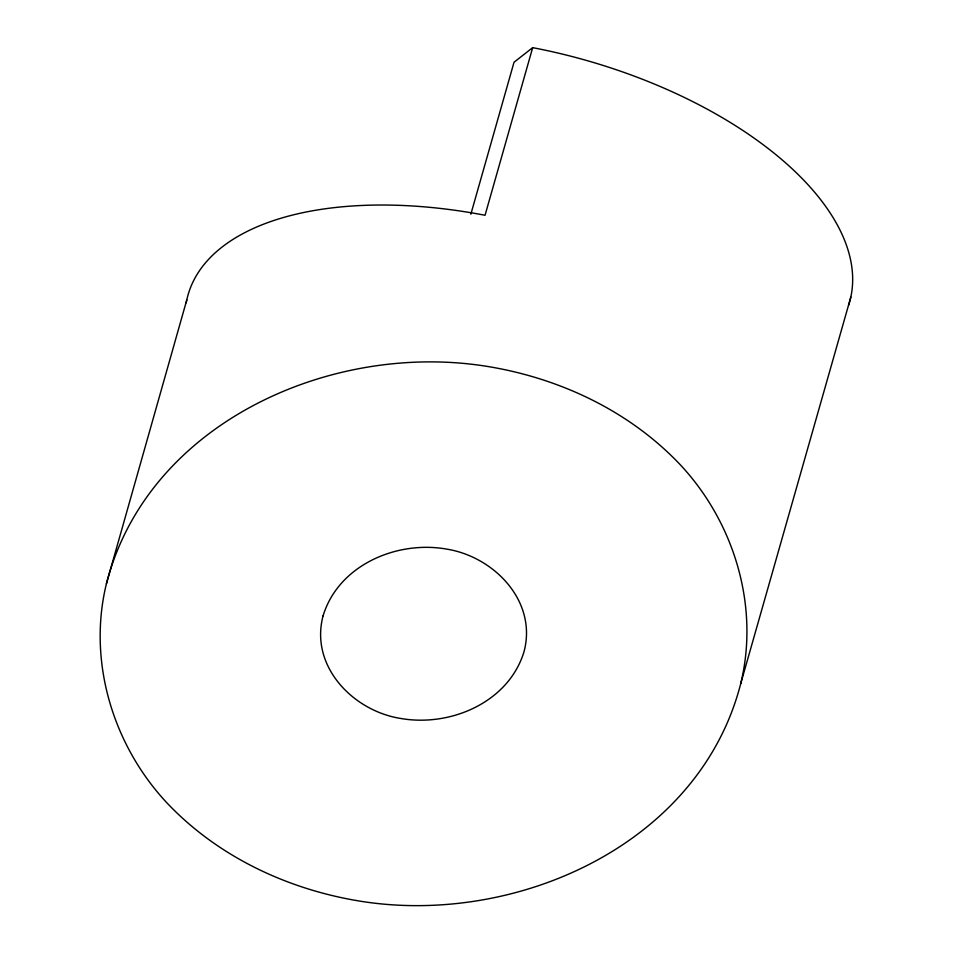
<?xml version="1.0" encoding="UTF-8"?>
<svg xmlns="http://www.w3.org/2000/svg" width="953" height="953" viewBox="0 0 953 953"><rect width="100%" height="100%" fill="white"/><g stroke="black" fill="none" stroke-linecap="round" stroke-linejoin="round"><path stroke-width="1.43" d="M186.788 299.957L106.414 583.748C87.438 661.322 112.883 745.139 166.978 802.938C217.534 856.33 286.805 889.03 358.864 900.954C514.203 926.661 699.121 845.609 740.684 683.777L850.826 297.11M740.684 683.777C759.66 606.203 734.227 522.387 680.12 464.587C629.564 411.196 560.304 378.484 488.246 366.571C332.895 340.864 147.989 421.905 106.414 583.748M470.853 214.211L514.036 62.231L532.679 47.65A319.136 160.414 15.9 0 1 848.551 305.389M532.679 47.65L485.053 215.259A319.136 160.414 15.9 0 0 186.228 302.768M323.091 615.817C309.642 666.195 352.991 710.902 400.558 718.431C450.221 727.246 508.58 702.492 524.019 651.709C537.468 601.319 494.119 556.623 446.552 549.083C396.877 540.268 338.518 565.022 323.091 615.817"/></g></svg>
